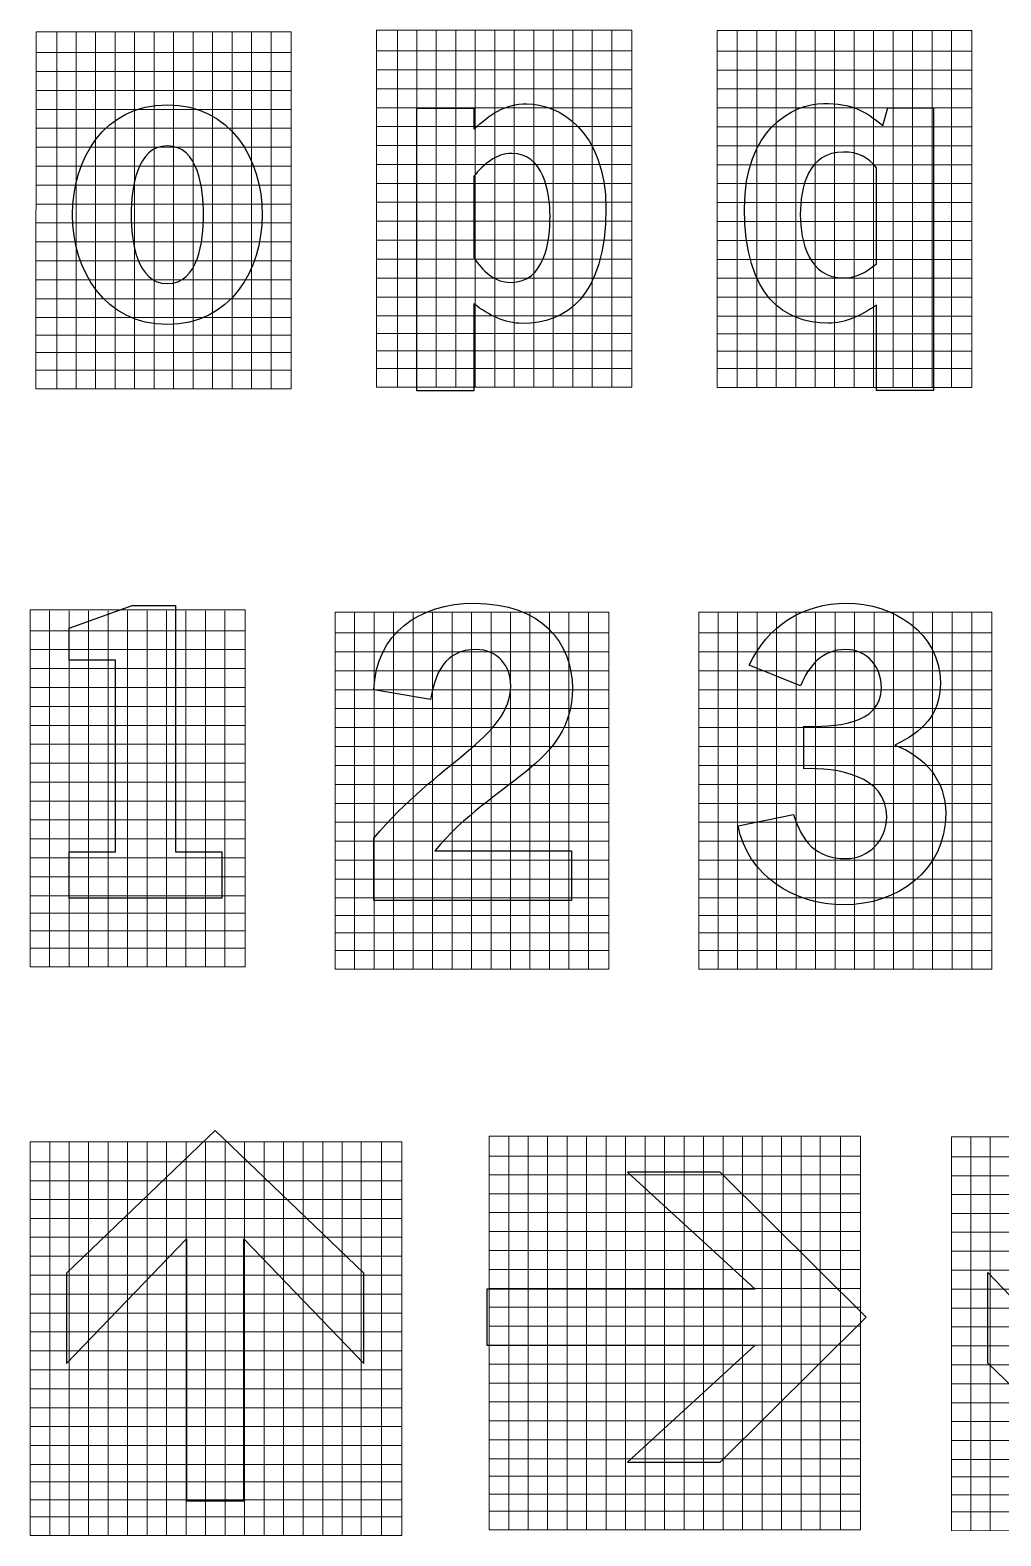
# Model space of a CAD drawing. Header units: millimetres. Extents: x -151 to 61, y -52 to 122.
# Drawn here: x -151.2 to -104.4, y -51.9 to 20.8 of the extents above; entities that cross this region are included whole.
import ezdxf

# ---------------------------------------------------------------- set-up
doc = ezdxf.new("R2010")
doc.units = ezdxf.units.MM
doc.header["$MEASUREMENT"] = 0
doc.layers.add('ESQUEMA', color=7, linetype='Continuous')

msp = doc.modelspace()

# ---------------------------------------------------------------- linework, layer by layer
at = {"layer": 'ESQUEMA', "color": 154, "lineweight": 20}
for points in [[(-138.6327, 3.4784), (-138.6327, 3.4784), (-138.6327, 20.7017), (-138.6327, 20.7017), (-138.6327, 20.7017), (-138.6327, 20.7017), (-150.9549, 20.7017), (-150.9549, 20.7017), (-150.9549, 20.7017), (-150.9549, 20.7017), (-150.9553, 3.4777), (-150.9553, 3.4777), (-150.9553, 3.4777), (-150.9553, 3.4777), (-138.6327, 3.4784), (-138.6327, 3.4784)], [(-122.1857, 3.5604), (-122.1857, 3.5604), (-122.1857, 20.783), (-122.1857, 20.783), (-122.1857, 20.783), (-122.1857, 20.783), (-134.5191, 20.783), (-134.5191, 20.783), (-134.5191, 20.783), (-134.5191, 20.783), (-134.5191, 3.559), (-134.5191, 3.559), (-134.5191, 3.559), (-134.5191, 3.559), (-122.1857, 3.5604), (-122.1857, 3.5604)], [(-105.7722, 3.5483), (-105.7722, 3.5483), (-105.7722, 20.771), (-105.7722, 20.771), (-105.7722, 20.771), (-105.7722, 20.771), (-118.0722, 20.771), (-118.0722, 20.771), (-118.0722, 20.771), (-118.0722, 20.771), (-118.0722, 3.5469), (-118.0722, 3.5469), (-118.0722, 3.5469), (-118.0722, 3.5469), (-105.7722, 3.5483), (-105.7722, 3.5483)], [(-140.8546, -24.4124), (-140.8546, -24.4124), (-140.8546, -7.1898), (-140.8546, -7.1898), (-140.8546, -7.1898), (-140.8546, -7.1898), (-151.2344, -7.1898), (-151.2344, -7.1898), (-151.2344, -7.1898), (-151.2344, -7.1898), (-151.2344, -24.4138), (-151.2344, -24.4138), (-151.2344, -24.4138), (-151.2344, -24.4138), (-140.8546, -24.4124), (-140.8546, -24.4124)], [(-123.3031, -24.5213), (-123.3031, -24.5213), (-123.3031, -7.2987), (-123.3031, -7.2987), (-123.3031, -7.2987), (-123.3031, -7.2987), (-136.5093, -7.2987), (-136.5093, -7.2987), (-136.5093, -7.2987), (-136.5093, -7.2987), (-136.5093, -24.5227), (-136.5093, -24.5227), (-136.5093, -24.5227), (-136.5093, -24.5227), (-123.3031, -24.5213), (-123.3031, -24.5213)], [(-104.8059, -24.5213), (-104.8059, -24.5213), (-104.8059, -7.2987), (-104.8059, -7.2987), (-104.8059, -7.2987), (-104.8059, -7.2987), (-118.9575, -7.2987), (-118.9575, -7.2987), (-118.9575, -7.2987), (-118.9575, -7.2987), (-118.9575, -24.5227), (-118.9575, -24.5227), (-118.9575, -24.5227), (-118.9575, -24.5227), (-104.8059, -24.5213), (-104.8059, -24.5213)], [(-111.1438, -51.5749), (-111.1438, -51.5749), (-111.1438, -32.5824), (-111.1438, -32.5824), (-111.1438, -32.5824), (-111.1438, -32.5824), (-129.0716, -32.5824), (-129.0716, -32.5824), (-129.0716, -32.5824), (-129.0716, -32.5824), (-129.0716, -51.5763), (-129.0716, -51.5763), (-129.0716, -51.5763), (-129.0716, -51.5763), (-111.1438, -51.5749), (-111.1438, -51.5749)], [(-88.8353, -51.6111), (-88.8353, -51.6111), (-88.8353, -32.6186), (-88.8353, -32.6186), (-88.8353, -32.6186), (-88.8353, -32.6186), (-106.7631, -32.6186), (-106.7631, -32.6186), (-106.7631, -32.6186), (-106.7631, -32.6186), (-106.7634, -51.6118), (-106.7634, -51.6118), (-106.7634, -51.6118), (-106.7634, -51.6118), (-88.8353, -51.6111), (-88.8353, -51.6111)], [(-133.3016, -51.8519), (-133.3016, -51.8519), (-133.3016, -32.8597), (-133.3016, -32.8597), (-133.3016, -32.8597), (-133.3016, -32.8597), (-151.2298, -32.8597), (-151.2298, -32.8597), (-151.2298, -32.8597), (-151.2298, -32.8597), (-151.2298, -51.8526), (-151.2298, -51.8526), (-151.2298, -51.8526), (-151.2298, -51.8526), (-133.3016, -51.8519), (-133.3016, -51.8519)]]:
    msp.add_open_spline(points, degree=3, knots=[0, 0, 0, 0, 0.2, 0.2, 0.2, 0.2, 0.4, 0.4, 0.4, 0.4, 0.6, 0.6, 0.6, 0.6, 1, 1, 1, 1], dxfattribs=at)
at = {"layer": 'ESQUEMA', "color": 154, "lineweight": 9}
for points in [[(-149.9571, 20.6653), (-149.9571, 20.6653), (-149.9571, 3.4677), (-149.9571, 3.4677)], [(-149.0166, 20.6653), (-149.0166, 20.6653), (-149.0166, 3.4677), (-149.0166, 3.4677)], [(-148.0759, 20.6653), (-148.0759, 20.6653), (-148.0759, 3.4677), (-148.0759, 3.4677)], [(-147.1351, 20.6653), (-147.1351, 20.6653), (-147.1351, 3.4677), (-147.1351, 3.4677)], [(-146.1946, 20.6653), (-146.1946, 20.6653), (-146.1946, 3.4677), (-146.1946, 3.4677)], [(-145.2537, 20.6653), (-145.2537, 20.6653), (-145.2537, 3.4677), (-145.2537, 3.4677)], [(-144.313, 20.6653), (-144.313, 20.6653), (-144.313, 3.4677), (-144.313, 3.4677)], [(-143.3722, 20.6653), (-143.3722, 20.6653), (-143.3722, 3.4677), (-143.3722, 3.4677)], [(-142.4315, 20.6653), (-142.4315, 20.6653), (-142.4315, 3.4677), (-142.4315, 3.4677)], [(-141.4908, 20.6653), (-141.4908, 20.6653), (-141.4908, 3.4677), (-141.4908, 3.4677)], [(-140.5499, 20.6653), (-140.5499, 20.6653), (-140.5499, 3.4677), (-140.5499, 3.4677)], [(-139.6096, 20.6653), (-139.6096, 20.6653), (-139.6096, 3.4677), (-139.6096, 3.4677)], [(-133.5102, 20.7473), (-133.5102, 20.7473), (-133.5102, 3.549), (-133.5102, 3.549)], [(-132.5695, 20.7473), (-132.5695, 20.7473), (-132.5695, 3.549), (-132.5695, 3.549)], [(-131.6289, 20.7473), (-131.6289, 20.7473), (-131.6289, 3.549), (-131.6289, 3.549)], [(-130.688, 20.7473), (-130.688, 20.7473), (-130.688, 3.549), (-130.688, 3.549)], [(-129.7471, 20.7473), (-129.7471, 20.7473), (-129.7471, 3.549), (-129.7471, 3.549)], [(-128.8066, 20.7473), (-128.8066, 20.7473), (-128.8066, 3.549), (-128.8066, 3.549)], [(-127.866, 20.7473), (-127.866, 20.7473), (-127.866, 3.549), (-127.866, 3.549)], [(-126.9253, 20.7473), (-126.9253, 20.7473), (-126.9253, 3.549), (-126.9253, 3.549)], [(-125.9846, 20.7473), (-125.9846, 20.7473), (-125.9846, 3.549), (-125.9846, 3.549)], [(-125.0439, 20.7473), (-125.0439, 20.7473), (-125.0439, 3.549), (-125.0439, 3.549)], [(-124.103, 20.7473), (-124.103, 20.7473), (-124.103, 3.549), (-124.103, 3.549)], [(-123.1625, 20.7473), (-123.1625, 20.7473), (-123.1625, 3.549), (-123.1625, 3.549)], [(-117.1031, 20.7345), (-117.1031, 20.7345), (-117.1031, 3.5377), (-117.1031, 3.5377)], [(-116.1624, 20.7345), (-116.1624, 20.7345), (-116.1624, 3.5377), (-116.1624, 3.5377)], [(-115.2218, 20.7345), (-115.2218, 20.7345), (-115.2218, 3.5377), (-115.2218, 3.5377)], [(-114.2811, 20.7345), (-114.2811, 20.7345), (-114.2811, 3.5377), (-114.2811, 3.5377)], [(-113.3404, 20.7345), (-113.3404, 20.7345), (-113.3404, 3.5377), (-113.3404, 3.5377)], [(-112.3999, 20.7345), (-112.3999, 20.7345), (-112.3999, 3.5377), (-112.3999, 3.5377)], [(-111.459, 20.7345), (-111.459, 20.7345), (-111.459, 3.5377), (-111.459, 3.5377)], [(-110.5184, 20.7345), (-110.5184, 20.7345), (-110.5184, 3.5377), (-110.5184, 3.5377)], [(-109.5775, 20.7345), (-109.5775, 20.7345), (-109.5775, 3.5377), (-109.5775, 3.5377)], [(-108.6368, 20.7345), (-108.6368, 20.7345), (-108.6368, 3.5377), (-108.6368, 3.5377)], [(-107.6961, 20.7345), (-107.6961, 20.7345), (-107.6961, 3.5377), (-107.6961, 3.5377)], [(-106.7553, 20.7345), (-106.7553, 20.7345), (-106.7553, 3.5377), (-106.7553, 3.5377)], [(-150.9577, 19.7003), (-150.9577, 19.7003), (-138.6468, 19.7003), (-138.6468, 19.7003)], [(-134.5387, 19.7823), (-134.5387, 19.7823), (-122.1993, 19.7823), (-122.1993, 19.7823)], [(-118.0917, 19.7703), (-118.0917, 19.7703), (-105.7804, 19.7703), (-105.7804, 19.7703)], [(-150.9577, 18.7867), (-150.9577, 18.7867), (-138.6468, 18.7867), (-138.6468, 18.7867)], [(-134.5387, 18.868), (-134.5387, 18.868), (-122.1993, 18.868), (-122.1993, 18.868)], [(-118.0917, 18.8566), (-118.0917, 18.8566), (-105.7804, 18.8566), (-105.7804, 18.8566)], [(-150.9577, 17.8734), (-150.9577, 17.8734), (-138.6468, 17.8734), (-138.6468, 17.8734)], [(-134.5387, 17.9547), (-134.5387, 17.9547), (-122.1993, 17.9547), (-122.1993, 17.9547)], [(-118.0917, 17.9426), (-118.0917, 17.9426), (-105.7804, 17.9426), (-105.7804, 17.9426)], [(-150.9577, 16.9601), (-150.9577, 16.9601), (-138.6468, 16.9601), (-138.6468, 16.9601)], [(-134.5387, 17.0414), (-134.5387, 17.0414), (-122.1993, 17.0414), (-122.1993, 17.0414)], [(-118.0917, 17.0294), (-118.0917, 17.0294), (-105.7804, 17.0294), (-105.7804, 17.0294)], [(-150.9577, 16.0468), (-150.9577, 16.0468), (-138.6468, 16.0468), (-138.6468, 16.0468)], [(-134.5387, 16.1278), (-134.5387, 16.1278), (-122.1993, 16.1278), (-122.1993, 16.1278)], [(-118.0917, 16.116), (-118.0917, 16.116), (-105.7804, 16.116), (-105.7804, 16.116)], [(-150.9577, 15.1332), (-150.9577, 15.1332), (-138.6468, 15.1332), (-138.6468, 15.1332)], [(-134.5387, 15.2145), (-134.5387, 15.2145), (-122.1993, 15.2145), (-122.1993, 15.2145)], [(-118.0917, 15.2024), (-118.0917, 15.2024), (-105.7804, 15.2024), (-105.7804, 15.2024)], [(-150.9577, 14.2199), (-150.9577, 14.2199), (-138.6468, 14.2199), (-138.6468, 14.2199)], [(-134.5387, 14.3012), (-134.5387, 14.3012), (-122.1993, 14.3012), (-122.1993, 14.3012)], [(-118.0917, 14.2891), (-118.0917, 14.2891), (-105.7804, 14.2891), (-105.7804, 14.2891)], [(-150.9577, 13.3066), (-150.9577, 13.3066), (-138.6468, 13.3066), (-138.6468, 13.3066)], [(-134.5387, 13.3879), (-134.5387, 13.3879), (-122.1993, 13.3879), (-122.1993, 13.3879)], [(-118.0917, 13.3758), (-118.0917, 13.3758), (-105.7804, 13.3758), (-105.7804, 13.3758)], [(-150.9577, 12.3929), (-150.9577, 12.3929), (-138.6468, 12.3929), (-138.6468, 12.3929)], [(-134.5387, 12.4743), (-134.5387, 12.4743), (-122.1993, 12.4743), (-122.1993, 12.4743)], [(-118.0917, 12.4625), (-118.0917, 12.4625), (-105.7804, 12.4625), (-105.7804, 12.4625)], [(-150.9577, 11.4796), (-150.9577, 11.4796), (-138.6468, 11.4796), (-138.6468, 11.4796)], [(-134.5387, 11.5609), (-134.5387, 11.5609), (-122.1993, 11.5609), (-122.1993, 11.5609)], [(-118.0917, 11.5489), (-118.0917, 11.5489), (-105.7804, 11.5489), (-105.7804, 11.5489)], [(-150.9577, 10.5664), (-150.9577, 10.5664), (-138.6468, 10.5664), (-138.6468, 10.5664)], [(-134.5387, 10.6476), (-134.5387, 10.6476), (-122.1993, 10.6476), (-122.1993, 10.6476)], [(-118.0917, 10.6356), (-118.0917, 10.6356), (-105.7804, 10.6356), (-105.7804, 10.6356)], [(-150.9577, 9.6523), (-150.9577, 9.6523), (-138.6468, 9.6523), (-138.6468, 9.6523)], [(-134.5387, 9.7344), (-134.5387, 9.7344), (-122.1993, 9.7344), (-122.1993, 9.7344)], [(-118.0917, 9.7223), (-118.0917, 9.7223), (-105.7804, 9.7223), (-105.7804, 9.7223)], [(-150.9577, 8.7387), (-150.9577, 8.7387), (-138.6468, 8.7387), (-138.6468, 8.7387)], [(-134.5387, 8.8207), (-134.5387, 8.8207), (-122.1993, 8.8207), (-122.1993, 8.8207)], [(-118.0917, 8.808), (-118.0917, 8.808), (-105.7804, 8.808), (-105.7804, 8.808)], [(-150.9577, 7.8261), (-150.9577, 7.8261), (-138.6468, 7.8261), (-138.6468, 7.8261)], [(-134.5387, 7.9067), (-134.5387, 7.9067), (-122.1993, 7.9067), (-122.1993, 7.9067)], [(-118.0917, 7.8947), (-118.0917, 7.8947), (-105.7804, 7.8947), (-105.7804, 7.8947)], [(-150.9577, 6.9121), (-150.9577, 6.9121), (-138.6468, 6.9121), (-138.6468, 6.9121)], [(-134.5387, 6.9941), (-134.5387, 6.9941), (-122.1993, 6.9941), (-122.1993, 6.9941)], [(-118.0917, 6.9814), (-118.0917, 6.9814), (-105.7804, 6.9814), (-105.7804, 6.9814)], [(-150.9495, 6.0681), (-150.9495, 6.0681), (-138.6386, 6.0681), (-138.6386, 6.0681)], [(-134.5305, 6.1494), (-134.5305, 6.1494), (-122.1914, 6.1494), (-122.1914, 6.1494)], [(-118.0834, 6.138), (-118.0834, 6.138), (-105.7722, 6.138), (-105.7722, 6.138)], [(-150.9495, 5.2247), (-150.9495, 5.2247), (-138.6386, 5.2247), (-138.6386, 5.2247)], [(-134.5305, 5.306), (-134.5305, 5.306), (-122.1914, 5.306), (-122.1914, 5.306)], [(-118.0834, 5.294), (-118.0834, 5.294), (-105.7722, 5.294), (-105.7722, 5.294)], [(-150.9495, 4.3803), (-150.9495, 4.3803), (-138.6386, 4.3803), (-138.6386, 4.3803)], [(-134.5305, 4.4616), (-134.5305, 4.4616), (-122.1914, 4.4616), (-122.1914, 4.4616)], [(-118.0834, 4.4506), (-118.0834, 4.4506), (-105.7722, 4.4506), (-105.7722, 4.4506)], [(-150.2992, -7.2262), (-150.2992, -7.2262), (-150.2992, -24.4238), (-150.2992, -24.4238)], [(-149.3585, -7.2262), (-149.3585, -7.2262), (-149.3585, -24.4238), (-149.3585, -24.4238)], [(-148.4177, -7.2262), (-148.4177, -7.2262), (-148.4177, -24.4238), (-148.4177, -24.4238)], [(-147.477, -7.2262), (-147.477, -7.2262), (-147.477, -24.4238), (-147.477, -24.4238)], [(-146.5363, -7.2262), (-146.5363, -7.2262), (-146.5363, -24.4238), (-146.5363, -24.4238)], [(-145.5956, -7.2262), (-145.5956, -7.2262), (-145.5956, -24.4238), (-145.5956, -24.4238)], [(-144.6551, -7.2262), (-144.6551, -7.2262), (-144.6551, -24.4238), (-144.6551, -24.4238)], [(-143.7142, -7.2262), (-143.7142, -7.2262), (-143.7142, -24.4238), (-143.7142, -24.4238)], [(-142.7737, -7.2262), (-142.7737, -7.2262), (-142.7737, -24.4238), (-142.7737, -24.4238)], [(-141.8329, -7.2262), (-141.8329, -7.2262), (-141.8329, -24.4238), (-141.8329, -24.4238)], [(-135.5738, -7.3351), (-135.5738, -7.3351), (-135.5738, -24.5326), (-135.5738, -24.5326)], [(-134.6331, -7.3351), (-134.6331, -7.3351), (-134.6331, -24.5326), (-134.6331, -24.5326)], [(-133.6925, -7.3351), (-133.6925, -7.3351), (-133.6925, -24.5326), (-133.6925, -24.5326)], [(-132.7518, -7.3351), (-132.7518, -7.3351), (-132.7518, -24.5326), (-132.7518, -24.5326)], [(-131.8109, -7.3351), (-131.8109, -7.3351), (-131.8109, -24.5326), (-131.8109, -24.5326)], [(-130.8704, -7.3351), (-130.8704, -7.3351), (-130.8704, -24.5326), (-130.8704, -24.5326)], [(-129.9297, -7.3351), (-129.9297, -7.3351), (-129.9297, -24.5326), (-129.9297, -24.5326)], [(-128.9891, -7.3351), (-128.9891, -7.3351), (-128.9891, -24.5326), (-128.9891, -24.5326)], [(-128.0482, -7.3351), (-128.0482, -7.3351), (-128.0482, -24.5326), (-128.0482, -24.5326)], [(-127.1077, -7.3351), (-127.1077, -7.3351), (-127.1077, -24.5326), (-127.1077, -24.5326)], [(-126.1668, -7.3351), (-126.1668, -7.3351), (-126.1668, -24.5326), (-126.1668, -24.5326)], [(-125.2261, -7.3351), (-125.2261, -7.3351), (-125.2261, -24.5326), (-125.2261, -24.5326)], [(-124.2855, -7.3351), (-124.2855, -7.3351), (-124.2855, -24.5326), (-124.2855, -24.5326)], [(-118.0223, -7.3351), (-118.0223, -7.3351), (-118.0223, -24.5326), (-118.0223, -24.5326)], [(-117.0816, -7.3351), (-117.0816, -7.3351), (-117.0816, -24.5326), (-117.0816, -24.5326)], [(-116.1411, -7.3351), (-116.1411, -7.3351), (-116.1411, -24.5326), (-116.1411, -24.5326)], [(-115.2002, -7.3351), (-115.2002, -7.3351), (-115.2002, -24.5326), (-115.2002, -24.5326)], [(-114.2594, -7.3351), (-114.2594, -7.3351), (-114.2594, -24.5326), (-114.2594, -24.5326)], [(-113.3188, -7.3351), (-113.3188, -7.3351), (-113.3188, -24.5326), (-113.3188, -24.5326)], [(-112.378, -7.3351), (-112.378, -7.3351), (-112.378, -24.5326), (-112.378, -24.5326)], [(-111.4373, -7.3351), (-111.4373, -7.3351), (-111.4373, -24.5326), (-111.4373, -24.5326)], [(-110.4966, -7.3351), (-110.4966, -7.3351), (-110.4966, -24.5326), (-110.4966, -24.5326)], [(-109.5559, -7.3351), (-109.5559, -7.3351), (-109.5559, -24.5326), (-109.5559, -24.5326)], [(-108.6151, -7.3351), (-108.6151, -7.3351), (-108.6151, -24.5326), (-108.6151, -24.5326)], [(-107.6747, -7.3351), (-107.6747, -7.3351), (-107.6747, -24.5326), (-107.6747, -24.5326)], [(-106.7339, -7.3351), (-106.7339, -7.3351), (-106.7339, -24.5326), (-106.7339, -24.5326)], [(-105.7774, -7.3351), (-105.7774, -7.3351), (-105.7774, -24.5326), (-105.7774, -24.5326)], [(-151.2401, -8.1912), (-151.2401, -8.1912), (-140.8627, -8.1912), (-140.8627, -8.1912)], [(-136.5147, -8.3), (-136.5147, -8.3), (-123.3113, -8.3), (-123.3113, -8.3)], [(-118.963, -8.3), (-118.963, -8.3), (-104.8085, -8.3), (-104.8085, -8.3)], [(-151.2401, -9.1048), (-151.2401, -9.1048), (-140.8627, -9.1048), (-140.8627, -9.1048)], [(-136.5147, -9.2137), (-136.5147, -9.2137), (-123.3113, -9.2137), (-123.3113, -9.2137)], [(-118.963, -9.2137), (-118.963, -9.2137), (-104.8085, -9.2137), (-104.8085, -9.2137)], [(-151.2401, -10.0181), (-151.2401, -10.0181), (-140.8627, -10.0181), (-140.8627, -10.0181)], [(-136.5147, -10.127), (-136.5147, -10.127), (-123.3113, -10.127), (-123.3113, -10.127)], [(-118.963, -10.127), (-118.963, -10.127), (-104.8085, -10.127), (-104.8085, -10.127)], [(-151.2401, -10.9314), (-151.2401, -10.9314), (-140.8627, -10.9314), (-140.8627, -10.9314)], [(-136.5147, -11.0403), (-136.5147, -11.0403), (-123.3113, -11.0403), (-123.3113, -11.0403)], [(-118.963, -11.0403), (-118.963, -11.0403), (-104.8085, -11.0403), (-104.8085, -11.0403)], [(-151.2401, -11.8447), (-151.2401, -11.8447), (-140.8627, -11.8447), (-140.8627, -11.8447)], [(-136.5147, -11.9536), (-136.5147, -11.9536), (-123.3113, -11.9536), (-123.3113, -11.9536)], [(-118.963, -11.9536), (-118.963, -11.9536), (-104.8085, -11.9536), (-104.8085, -11.9536)], [(-151.2401, -12.7583), (-151.2401, -12.7583), (-140.8627, -12.7583), (-140.8627, -12.7583)], [(-136.5147, -12.8672), (-136.5147, -12.8672), (-123.3113, -12.8672), (-123.3113, -12.8672)], [(-118.963, -12.8672), (-118.963, -12.8672), (-104.8085, -12.8672), (-104.8085, -12.8672)], [(-151.2401, -13.6716), (-151.2401, -13.6716), (-140.8627, -13.6716), (-140.8627, -13.6716)], [(-136.5147, -13.7805), (-136.5147, -13.7805), (-123.3113, -13.7805), (-123.3113, -13.7805)], [(-118.963, -13.7805), (-118.963, -13.7805), (-104.8085, -13.7805), (-104.8085, -13.7805)], [(-151.2401, -14.5856), (-151.2401, -14.5856), (-140.8627, -14.5856), (-140.8627, -14.5856)], [(-136.5147, -14.6938), (-136.5147, -14.6938), (-123.3113, -14.6938), (-123.3113, -14.6938)], [(-118.963, -14.6938), (-118.963, -14.6938), (-104.8085, -14.6938), (-104.8085, -14.6938)], [(-151.2401, -15.4989), (-151.2401, -15.4989), (-140.8627, -15.4989), (-140.8627, -15.4989)], [(-136.5147, -15.6078), (-136.5147, -15.6078), (-123.3113, -15.6078), (-123.3113, -15.6078)], [(-118.963, -15.6078), (-118.963, -15.6078), (-104.8085, -15.6078), (-104.8085, -15.6078)], [(-151.2401, -16.4125), (-151.2401, -16.4125), (-140.8627, -16.4125), (-140.8627, -16.4125)], [(-136.5147, -16.5214), (-136.5147, -16.5214), (-123.3113, -16.5214), (-123.3113, -16.5214)], [(-118.963, -16.5214), (-118.963, -16.5214), (-104.8085, -16.5214), (-104.8085, -16.5214)], [(-151.2401, -17.3251), (-151.2401, -17.3251), (-140.8627, -17.3251), (-140.8627, -17.3251)], [(-136.5147, -17.4347), (-136.5147, -17.4347), (-123.3113, -17.4347), (-123.3113, -17.4347)], [(-118.963, -17.4347), (-118.963, -17.4347), (-104.8085, -17.4347), (-104.8085, -17.4347)], [(-151.2401, -18.2384), (-151.2401, -18.2384), (-140.8627, -18.2384), (-140.8627, -18.2384)], [(-136.5147, -18.348), (-136.5147, -18.348), (-123.3113, -18.348), (-123.3113, -18.348)], [(-118.963, -18.348), (-118.963, -18.348), (-104.8085, -18.348), (-104.8085, -18.348)], [(-151.2401, -19.1524), (-151.2401, -19.1524), (-140.8627, -19.1524), (-140.8627, -19.1524)], [(-136.5147, -19.2606), (-136.5147, -19.2606), (-123.3113, -19.2606), (-123.3113, -19.2606)], [(-118.963, -19.2606), (-118.963, -19.2606), (-104.8085, -19.2606), (-104.8085, -19.2606)], [(-151.2401, -20.0661), (-151.2401, -20.0661), (-140.8627, -20.0661), (-140.8627, -20.0661)], [(-136.5147, -20.1749), (-136.5147, -20.1749), (-123.3113, -20.1749), (-123.3113, -20.1749)], [(-118.963, -20.1749), (-118.963, -20.1749), (-104.8085, -20.1749), (-104.8085, -20.1749)], [(-151.2401, -20.9793), (-151.2401, -20.9793), (-140.8627, -20.9793), (-140.8627, -20.9793)], [(-136.5147, -21.0882), (-136.5147, -21.0882), (-123.3113, -21.0882), (-123.3113, -21.0882)], [(-118.963, -21.0882), (-118.963, -21.0882), (-104.8085, -21.0882), (-104.8085, -21.0882)], [(-151.2318, -21.8234), (-151.2318, -21.8234), (-140.8545, -21.8234), (-140.8545, -21.8234)], [(-136.5064, -21.9316), (-136.5064, -21.9316), (-123.303, -21.9316), (-123.303, -21.9316)], [(-118.9547, -21.9316), (-118.9547, -21.9316), (-104.8002, -21.9316), (-104.8002, -21.9316)], [(-151.2318, -22.6668), (-151.2318, -22.6668), (-140.8545, -22.6668), (-140.8545, -22.6668)], [(-136.5064, -22.7763), (-136.5064, -22.7763), (-123.303, -22.7763), (-123.303, -22.7763)], [(-118.9547, -22.7763), (-118.9547, -22.7763), (-104.8002, -22.7763), (-104.8002, -22.7763)], [(-151.2318, -23.5108), (-151.2318, -23.5108), (-140.8545, -23.5108), (-140.8545, -23.5108)], [(-136.5064, -23.6197), (-136.5064, -23.6197), (-123.303, -23.6197), (-123.303, -23.6197)], [(-118.9547, -23.6197), (-118.9547, -23.6197), (-104.8002, -23.6197), (-104.8002, -23.6197)], [(-128.1364, -32.5776), (-128.1364, -32.5776), (-128.1364, -51.5856), (-128.1364, -51.5856)], [(-127.1959, -32.5776), (-127.1959, -32.5776), (-127.1959, -51.5856), (-127.1959, -51.5856)], [(-126.255, -32.5776), (-126.255, -32.5776), (-126.255, -51.5856), (-126.255, -51.5856)], [(-125.3145, -32.5776), (-125.3145, -32.5776), (-125.3145, -51.5856), (-125.3145, -51.5856)], [(-124.3738, -32.5776), (-124.3738, -32.5776), (-124.3738, -51.5856), (-124.3738, -51.5856)], [(-123.433, -32.5776), (-123.433, -32.5776), (-123.433, -51.5856), (-123.433, -51.5856)], [(-122.4923, -32.5776), (-122.4923, -32.5776), (-122.4923, -51.5856), (-122.4923, -51.5856)], [(-121.5514, -32.5776), (-121.5514, -32.5776), (-121.5514, -51.5856), (-121.5514, -51.5856)], [(-120.6109, -32.5776), (-120.6109, -32.5776), (-120.6109, -51.5856), (-120.6109, -51.5856)], [(-119.6701, -32.5776), (-119.6701, -32.5776), (-119.6701, -51.5856), (-119.6701, -51.5856)], [(-118.7294, -32.5776), (-118.7294, -32.5776), (-118.7294, -51.5856), (-118.7294, -51.5856)], [(-117.7889, -32.5776), (-117.7889, -32.5776), (-117.7889, -51.5856), (-117.7889, -51.5856)], [(-116.8482, -32.5776), (-116.8482, -32.5776), (-116.8482, -51.5856), (-116.8482, -51.5856)], [(-115.8918, -32.5776), (-115.8918, -32.5776), (-115.8918, -51.5856), (-115.8918, -51.5856)], [(-114.9578, -32.5776), (-114.9578, -32.5776), (-114.9578, -51.5856), (-114.9578, -51.5856)], [(-114.0172, -32.5776), (-114.0172, -32.5776), (-114.0172, -51.5856), (-114.0172, -51.5856)], [(-113.0989, -32.5776), (-113.0989, -32.5776), (-113.0989, -51.5782), (-113.0989, -51.5782)], [(-112.1201, -32.5776), (-112.1201, -32.5776), (-112.1201, -51.5856), (-112.1201, -51.5856)], [(-105.8282, -32.6131), (-105.8282, -32.6131), (-105.8282, -51.6222), (-105.8282, -51.6222)], [(-104.8875, -32.6131), (-104.8875, -32.6131), (-104.8875, -51.6222), (-104.8875, -51.6222)], [(-150.2945, -32.8539), (-150.2945, -32.8539), (-150.2945, -51.8633), (-150.2945, -51.8633)], [(-149.3539, -32.8539), (-149.3539, -32.8539), (-149.3539, -51.8633), (-149.3539, -51.8633)], [(-148.4132, -32.8539), (-148.4132, -32.8539), (-148.4132, -51.8633), (-148.4132, -51.8633)], [(-147.4725, -32.8539), (-147.4725, -32.8539), (-147.4725, -51.8633), (-147.4725, -51.8633)], [(-146.5318, -32.8539), (-146.5318, -32.8539), (-146.5318, -51.8633), (-146.5318, -51.8633)], [(-145.5911, -32.8539), (-145.5911, -32.8539), (-145.5911, -51.8633), (-145.5911, -51.8633)], [(-144.6504, -32.8539), (-144.6504, -32.8539), (-144.6504, -51.8633), (-144.6504, -51.8633)], [(-143.7098, -32.8539), (-143.7098, -32.8539), (-143.7098, -51.8633), (-143.7098, -51.8633)], [(-142.7689, -32.8539), (-142.7689, -32.8539), (-142.7689, -51.8633), (-142.7689, -51.8633)], [(-141.8284, -32.8539), (-141.8284, -32.8539), (-141.8284, -51.8633), (-141.8284, -51.8633)], [(-140.8875, -32.8539), (-140.8875, -32.8539), (-140.8875, -51.8633), (-140.8875, -51.8633)], [(-139.9467, -32.8539), (-139.9467, -32.8539), (-139.9467, -51.8633), (-139.9467, -51.8633)], [(-139.0062, -32.8539), (-139.0062, -32.8539), (-139.0062, -51.8633), (-139.0062, -51.8633)], [(-138.0498, -32.8539), (-138.0498, -32.8539), (-138.0498, -51.8633), (-138.0498, -51.8633)], [(-137.1159, -32.8539), (-137.1159, -32.8539), (-137.1159, -51.8633), (-137.1159, -51.8633)], [(-136.1752, -32.8539), (-136.1752, -32.8539), (-136.1752, -51.8633), (-136.1752, -51.8633)], [(-135.2569, -32.8539), (-135.2569, -32.8539), (-135.2569, -51.8556), (-135.2569, -51.8556)], [(-134.2781, -32.8539), (-134.2781, -32.8539), (-134.2781, -51.8633), (-134.2781, -51.8633)], [(-151.2352, -33.8141), (-151.2352, -33.8141), (-133.3042, -33.8141), (-133.3042, -33.8141)], [(-129.0772, -33.5371), (-129.0772, -33.5371), (-111.1463, -33.5371), (-111.1463, -33.5371)], [(-106.7689, -33.5722), (-106.7689, -33.5722), (-88.8379, -33.5722), (-88.8379, -33.5722)], [(-151.2313, -34.7273), (-151.2313, -34.7273), (-133.3045, -34.7273), (-133.3045, -34.7273)], [(-134.2781, -34.666), (-134.2781, -34.666), (-134.2781, -51.8632), (-134.2781, -51.8632)], [(-129.0731, -34.4504), (-129.0731, -34.4504), (-111.1464, -34.4504), (-111.1464, -34.4504)], [(-112.1201, -34.388), (-112.1201, -34.388), (-112.1201, -51.5856), (-112.1201, -51.5856)], [(-106.7649, -34.4865), (-106.7649, -34.4865), (-88.8381, -34.4865), (-88.8381, -34.4865)], [(-129.0772, -35.353), (-129.0772, -35.353), (-111.1463, -35.353), (-111.1463, -35.353)], [(-106.7689, -35.3899), (-106.7689, -35.3899), (-88.8379, -35.3899), (-88.8379, -35.3899)], [(-151.2352, -35.631), (-151.2352, -35.631), (-133.3042, -35.631), (-133.3042, -35.631)], [(-129.0772, -36.2666), (-129.0772, -36.2666), (-111.1463, -36.2666), (-111.1463, -36.2666)], [(-106.7689, -36.3031), (-106.7689, -36.3031), (-88.8379, -36.3031), (-88.8379, -36.3031)], [(-151.2352, -36.5443), (-151.2352, -36.5443), (-133.3042, -36.5443), (-133.3042, -36.5443)], [(-151.2352, -37.4576), (-151.2352, -37.4576), (-133.3042, -37.4576), (-133.3042, -37.4576)], [(-129.0772, -37.1799), (-129.0772, -37.1799), (-111.1463, -37.1799), (-111.1463, -37.1799)], [(-106.7689, -37.2168), (-106.7689, -37.2168), (-88.8379, -37.2168), (-88.8379, -37.2168)], [(-151.2352, -38.3706), (-151.2352, -38.3706), (-133.3042, -38.3706), (-133.3042, -38.3706)], [(-129.0772, -38.0939), (-129.0772, -38.0939), (-111.1463, -38.0939), (-111.1463, -38.0939)], [(-106.7689, -38.1301), (-106.7689, -38.1301), (-88.8379, -38.1301), (-88.8379, -38.1301)], [(-129.0772, -39.0072), (-129.0772, -39.0072), (-111.1463, -39.0072), (-111.1463, -39.0072)], [(-106.7689, -39.0427), (-106.7689, -39.0427), (-88.8379, -39.0427), (-88.8379, -39.0427)], [(-151.2352, -39.2845), (-151.2352, -39.2845), (-133.3042, -39.2845), (-133.3042, -39.2845)], [(-129.0772, -39.9208), (-129.0772, -39.9208), (-111.1463, -39.9208), (-111.1463, -39.9208)], [(-151.2352, -40.1978), (-151.2352, -40.1978), (-133.3042, -40.1978), (-133.3042, -40.1978)], [(-106.7689, -39.9567), (-106.7689, -39.9567), (-88.8379, -39.9567), (-88.8379, -39.9567)], [(-151.2352, -41.1111), (-151.2352, -41.1111), (-133.3042, -41.1111), (-133.3042, -41.1111)], [(-129.0772, -40.8334), (-129.0772, -40.8334), (-111.1463, -40.8334), (-111.1463, -40.8334)], [(-106.7689, -40.8703), (-106.7689, -40.8703), (-88.8379, -40.8703), (-88.8379, -40.8703)], [(-151.2352, -42.0248), (-151.2352, -42.0248), (-133.3042, -42.0248), (-133.3042, -42.0248)], [(-129.0772, -41.7474), (-129.0772, -41.7474), (-111.1463, -41.7474), (-111.1463, -41.7474)], [(-106.7689, -41.7836), (-106.7689, -41.7836), (-88.8379, -41.7836), (-88.8379, -41.7836)], [(-129.0772, -42.6607), (-129.0772, -42.6607), (-111.1463, -42.6607), (-111.1463, -42.6607)], [(-106.7689, -42.6969), (-106.7689, -42.6969), (-88.8379, -42.6969), (-88.8379, -42.6969)], [(-151.2352, -42.9381), (-151.2352, -42.9381), (-133.3042, -42.9381), (-133.3042, -42.9381)], [(-129.0772, -43.5744), (-129.0772, -43.5744), (-111.1463, -43.5744), (-111.1463, -43.5744)], [(-151.2352, -43.852), (-151.2352, -43.852), (-133.3042, -43.852), (-133.3042, -43.852)], [(-106.7689, -43.6102), (-106.7689, -43.6102), (-88.8379, -43.6102), (-88.8379, -43.6102)], [(-151.2352, -44.7653), (-151.2352, -44.7653), (-133.3042, -44.7653), (-133.3042, -44.7653)], [(-129.0772, -44.4876), (-129.0772, -44.4876), (-111.1463, -44.4876), (-111.1463, -44.4876)], [(-106.7689, -44.5245), (-106.7689, -44.5245), (-88.8379, -44.5245), (-88.8379, -44.5245)], [(-151.2352, -45.6783), (-151.2352, -45.6783), (-133.3042, -45.6783), (-133.3042, -45.6783)], [(-129.0772, -45.401), (-129.0772, -45.401), (-111.1463, -45.401), (-111.1463, -45.401)], [(-106.7689, -45.4378), (-106.7689, -45.4378), (-88.8379, -45.4378), (-88.8379, -45.4378)], [(-129.0772, -46.3153), (-129.0772, -46.3153), (-111.1463, -46.3153), (-111.1463, -46.3153)], [(-106.7689, -46.3504), (-106.7689, -46.3504), (-88.8379, -46.3504), (-88.8379, -46.3504)], [(-151.2352, -46.5916), (-151.2352, -46.5916), (-133.3042, -46.5916), (-133.3042, -46.5916)], [(-151.2352, -47.5049), (-151.2352, -47.5049), (-133.3042, -47.5049), (-133.3042, -47.5049)], [(-129.0772, -47.2286), (-129.0772, -47.2286), (-111.1463, -47.2286), (-111.1463, -47.2286)], [(-106.7689, -47.2637), (-106.7689, -47.2637), (-88.8379, -47.2637), (-88.8379, -47.2637)], [(-151.2313, -48.4189), (-151.2313, -48.4189), (-133.3045, -48.4189), (-133.3045, -48.4189)], [(-129.0731, -48.1412), (-129.0731, -48.1412), (-111.1464, -48.1412), (-111.1464, -48.1412)], [(-106.7649, -48.1774), (-106.7649, -48.1774), (-88.8381, -48.1774), (-88.8381, -48.1774)], [(-151.2271, -49.2626), (-151.2271, -49.2626), (-133.2962, -49.2626), (-133.2962, -49.2626)], [(-129.0688, -48.9852), (-129.0688, -48.9852), (-111.1382, -48.9852), (-111.1382, -48.9852)], [(-106.7606, -49.0214), (-106.7606, -49.0214), (-88.8296, -49.0214), (-88.8296, -49.0214)], [(-129.0688, -49.8513), (-129.0688, -49.8513), (-111.1382, -49.8513), (-111.1382, -49.8513)], [(-106.7606, -49.8875), (-106.7606, -49.8875), (-88.8296, -49.8875), (-88.8296, -49.8875)], [(-151.2271, -50.1283), (-151.2271, -50.1283), (-133.2962, -50.1283), (-133.2962, -50.1283)], [(-129.0688, -50.6727), (-129.0688, -50.6727), (-111.1382, -50.6727), (-111.1382, -50.6727)], [(-106.7606, -50.7095), (-106.7606, -50.7095), (-88.8296, -50.7095), (-88.8296, -50.7095)], [(-151.2271, -50.9506), (-151.2271, -50.9506), (-133.2962, -50.9506), (-133.2962, -50.9506)]]:
    msp.add_open_spline(points, degree=3, dxfattribs=at)
at = {"layer": 'ESQUEMA', "color": 250}
for points, knots in [([(-144.612, 17.1752), (-147.6621, 17.1752), (-149.1876, 14.5795), (-149.1876, 11.8754), (-149.1876, 11.8754), (-149.1876, 9.1908), (-147.6438, 6.5778), (-144.612, 6.5778), (-144.612, 6.5778), (-141.5806, 6.5778), (-140.0369, 9.1908), (-140.0369, 11.8754), (-140.0369, 11.8754), (-140.0369, 14.5795), (-141.5619, 17.1752), (-144.612, 17.1752)], [0, 0, 0, 0, 0.2, 0.2, 0.2, 0.2, 0.4, 0.4, 0.4, 0.4, 0.6, 0.6, 0.6, 0.6, 1, 1, 1, 1]), ([(-127.2541, 17.2317), (-128.3699, 17.2317), (-129.0395, 16.6874), (-129.8205, 16.016), (-129.8205, 16.016), (-129.8205, 16.016), (-129.8205, 17.0137), (-129.8205, 17.0137), (-129.8205, 17.0137), (-129.8205, 17.0137), (-132.5736, 17.0137), (-132.5736, 17.0137), (-132.5736, 17.0137), (-132.5736, 17.0137), (-132.5736, 3.3866), (-132.5736, 3.3866), (-132.5736, 3.3866), (-132.5736, 3.3866), (-129.8205, 3.3866), (-129.8205, 3.3866), (-129.8205, 3.3866), (-129.8205, 3.3866), (-129.8205, 7.5779), (-129.8205, 7.5779), (-129.8205, 7.5779), (-129.0582, 7.0153), (-128.3512, 6.6343), (-127.477, 6.6343), (-127.477, 6.6343), (-125.3755, 6.6343), (-123.4412, 7.9053), (-123.4412, 12.1873), (-123.4412, 12.1873), (-123.4412, 15.9434), (-125.7473, 17.2317), (-127.2541, 17.2317)], [0, 0, 0, 0, 0.1, 0.1, 0.1, 0.1, 0.2, 0.2, 0.2, 0.2, 0.3, 0.3, 0.3, 0.3, 0.4, 0.4, 0.4, 0.4, 0.5, 0.5, 0.5, 0.5, 0.6, 0.6, 0.6, 0.6, 0.7, 0.7, 0.7, 0.7, 0.8, 0.8, 0.8, 0.8, 1, 1, 1, 1]), ([(-109.8342, 17.0266), (-109.8342, 17.0266), (-110.0759, 16.174), (-110.0759, 16.174), (-110.0759, 16.174), (-110.913, 16.8993), (-111.5643, 17.2443), (-112.9401, 17.2443), (-112.9401, 17.2443), (-114.4468, 17.2443), (-116.7533, 15.9556), (-116.7533, 12.1992), (-116.7533, 12.1992), (-116.7533, 7.9169), (-114.819, 6.6462), (-112.7171, 6.6462), (-112.7171, 6.6462), (-111.8246, 6.6462), (-111.1921, 6.9922), (-110.3736, 7.5179), (-110.3736, 7.5179), (-110.3736, 7.5179), (-110.3736, 3.3985), (-110.3736, 3.3985), (-110.3736, 3.3985), (-110.3736, 3.3985), (-107.6209, 3.3985), (-107.6209, 3.3985), (-107.6209, 3.3985), (-107.6209, 3.3985), (-107.6209, 17.0266), (-107.6209, 17.0266), (-107.6209, 17.0266), (-107.6209, 17.0266), (-109.8342, 17.0266), (-109.8342, 17.0266)], [0, 0, 0, 0, 0.1, 0.1, 0.1, 0.1, 0.2, 0.2, 0.2, 0.2, 0.3, 0.3, 0.3, 0.3, 0.4, 0.4, 0.4, 0.4, 0.5, 0.5, 0.5, 0.5, 0.6, 0.6, 0.6, 0.6, 0.7, 0.7, 0.7, 0.7, 0.8, 0.8, 0.8, 0.8, 1, 1, 1, 1]), ([(-144.612, 8.5551), (-146.1, 8.5551), (-146.3604, 10.6058), (-146.3604, 11.8754), (-146.3604, 11.8754), (-146.3604, 13.1462), (-146.1, 15.1968), (-144.612, 15.1968), (-144.612, 15.1968), (-143.124, 15.1968), (-142.8637, 13.1462), (-142.8637, 11.8754), (-142.8637, 11.8754), (-142.8637, 10.6058), (-143.124, 8.5551), (-144.612, 8.5551)], [0, 0, 0, 0, 0.2, 0.2, 0.2, 0.2, 0.4, 0.4, 0.4, 0.4, 0.6, 0.6, 0.6, 0.6, 1, 1, 1, 1]), ([(-128.0351, 8.6123), (-128.8535, 8.6123), (-129.3929, 9.1753), (-129.8205, 9.81), (-129.8205, 9.81), (-129.8205, 9.81), (-129.8205, 13.7293), (-129.8205, 13.7293), (-129.8205, 13.7293), (-129.3369, 14.292), (-128.7791, 14.8363), (-127.9794, 14.8363), (-127.9794, 14.8363), (-126.4543, 14.8363), (-126.1382, 12.9493), (-126.1382, 11.824), (-126.1382, 11.824), (-126.1382, 10.6087), (-126.3799, 8.6123), (-128.0351, 8.6123)], [0, 0, 0, 0, 0.1666667, 0.1666667, 0.1666667, 0.1666667, 0.3333333, 0.3333333, 0.3333333, 0.3333333, 0.5, 0.5, 0.5, 0.5, 0.6666667, 0.6666667, 0.6666667, 0.6666667, 1, 1, 1, 1]), ([(-110.3736, 9.5135), (-110.8386, 9.1325), (-111.341, 8.8246), (-111.9731, 8.8246), (-111.9731, 8.8246), (-113.6287, 8.8246), (-114.0563, 10.5482), (-114.0563, 11.8729), (-114.0563, 11.8729), (-114.0563, 13.1976), (-113.6845, 14.9026), (-111.9731, 14.9026), (-111.9731, 14.9026), (-111.3036, 14.9026), (-110.7642, 14.6493), (-110.3736, 14.1413), (-110.3736, 14.1413), (-110.3736, 14.1413), (-110.3736, 9.5135), (-110.3736, 9.5135)], [0, 0, 0, 0, 0.1666667, 0.1666667, 0.1666667, 0.1666667, 0.3333333, 0.3333333, 0.3333333, 0.3333333, 0.5, 0.5, 0.5, 0.5, 0.6666667, 0.6666667, 0.6666667, 0.6666667, 1, 1, 1, 1]), ([(-144.2224, -6.9768), (-144.2224, -6.9768), (-146.3055, -6.9768), (-146.3055, -6.9768), (-146.3055, -6.9768), (-146.3055, -6.9768), (-149.3557, -8.0655), (-149.3557, -8.0655), (-149.3557, -8.0655), (-149.3557, -8.0655), (-149.3557, -9.6075), (-149.3557, -9.6075), (-149.3557, -9.6075), (-149.3557, -9.6075), (-147.124, -9.6075), (-147.124, -9.6075), (-147.124, -9.6075), (-147.124, -9.6075), (-147.124, -18.8619), (-147.124, -18.8619), (-147.124, -18.8619), (-147.124, -18.8619), (-149.3557, -18.8619), (-149.3557, -18.8619), (-149.3557, -18.8619), (-149.3557, -18.8619), (-149.3557, -21.0946), (-149.3557, -21.0946), (-149.3557, -21.0946), (-149.3557, -21.0946), (-141.9904, -21.0946), (-141.9904, -21.0946), (-141.9904, -21.0946), (-141.9904, -21.0946), (-141.9904, -18.8619), (-141.9904, -18.8619), (-141.9904, -18.8619), (-141.9904, -18.8619), (-144.2224, -18.8619), (-144.2224, -18.8619), (-144.2224, -18.8619), (-144.2224, -18.8619), (-144.2224, -6.9768), (-144.2224, -6.9768)], [0, 0, 0, 0, 0.0833333, 0.0833333, 0.0833333, 0.0833333, 0.1666667, 0.1666667, 0.1666667, 0.1666667, 0.25, 0.25, 0.25, 0.25, 0.3333333, 0.3333333, 0.3333333, 0.3333333, 0.4166667, 0.4166667, 0.4166667, 0.4166667, 0.5, 0.5, 0.5, 0.5, 0.5833333, 0.5833333, 0.5833333, 0.5833333, 0.6666667, 0.6666667, 0.6666667, 0.6666667, 0.75, 0.75, 0.75, 0.75, 0.8333333, 0.8333333, 0.8333333, 0.8333333, 1, 1, 1, 1]), ([(-125.099, -18.8076), (-125.099, -18.8076), (-131.7016, -18.8076), (-131.7016, -18.8076), (-131.7016, -18.8076), (-128.8557, -15.3959), (-125.0616, -14.6702), (-125.0616, -10.9865), (-125.0616, -10.9865), (-125.0616, -8.7732), (-126.5313, -6.8671), (-129.8044, -6.8671), (-129.8044, -6.8671), (-132.4643, -6.8671), (-134.5471, -8.3375), (-134.6402, -11.0408), (-134.6402, -11.0408), (-134.6402, -11.0408), (-131.9059, -11.5132), (-131.9059, -11.5132), (-131.9059, -11.5132), (-131.7016, -10.2605), (-131.2183, -9.0995), (-129.7116, -9.0995), (-129.7116, -9.0995), (-128.6702, -9.0995), (-128.0376, -9.8802), (-128.0376, -10.8602), (-128.0376, -10.8602), (-128.0376, -13.3095), (-131.5901, -14.5256), (-134.6402, -18.2089), (-134.6402, -18.2089), (-134.6402, -18.2089), (-134.6402, -21.2026), (-134.6402, -21.2026), (-134.6402, -21.2026), (-134.6402, -21.2026), (-125.099, -21.2026), (-125.099, -21.2026), (-125.099, -21.2026), (-125.099, -21.2026), (-125.099, -18.8076), (-125.099, -18.8076)], [0, 0, 0, 0, 0.0833333, 0.0833333, 0.0833333, 0.0833333, 0.1666667, 0.1666667, 0.1666667, 0.1666667, 0.25, 0.25, 0.25, 0.25, 0.3333333, 0.3333333, 0.3333333, 0.3333333, 0.4166667, 0.4166667, 0.4166667, 0.4166667, 0.5, 0.5, 0.5, 0.5, 0.5833333, 0.5833333, 0.5833333, 0.5833333, 0.6666667, 0.6666667, 0.6666667, 0.6666667, 0.75, 0.75, 0.75, 0.75, 0.8333333, 0.8333333, 0.8333333, 0.8333333, 1, 1, 1, 1]), ([(-113.8815, -14.8516), (-112.3007, -14.7979), (-109.8827, -15.1602), (-109.8827, -17.1746), (-109.8827, -17.1746), (-109.8827, -18.3), (-110.7382, -19.1886), (-111.8727, -19.1886), (-111.8727, -19.1886), (-113.305, -19.1886), (-114.0116, -18.3176), (-114.3835, -17.0656), (-114.3835, -17.0656), (-114.3835, -17.0656), (-117.0617, -17.6099), (-117.0617, -17.6099), (-117.0617, -17.6099), (-116.5971, -19.9877), (-114.3651, -21.4203), (-111.9659, -21.4203), (-111.9659, -21.4203), (-109.3617, -21.4203), (-107.0372, -19.7696), (-107.0372, -17.0113), (-107.0372, -17.0113), (-107.0372, -15.4142), (-108.0229, -14.2709), (-109.4922, -13.7093), (-109.4922, -13.7093), (-108.153, -13.0549), (-107.2972, -12.2572), (-107.2972, -10.6969), (-107.2972, -10.6969), (-107.2972, -8.2832), (-109.6037, -6.8671), (-111.817, -6.8671), (-111.817, -6.8671), (-113.9559, -6.8671), (-115.6482, -7.9742), (-116.5223, -9.8615), (-116.5223, -9.8615), (-116.5223, -9.8615), (-114.0487, -10.8602), (-114.0487, -10.8602), (-114.0487, -10.8602), (-113.6768, -9.8979), (-112.9886, -9.0995), (-111.8727, -9.0995), (-111.8727, -9.0995), (-110.8313, -9.0995), (-110.1431, -9.9345), (-110.1431, -10.9502), (-110.1431, -10.9502), (-110.1431, -12.7836), (-112.5236, -12.8372), (-113.8815, -12.8012), (-113.8815, -12.8012), (-113.8815, -12.8012), (-113.8815, -14.8516), (-113.8815, -14.8516)], [0, 0, 0, 0, 0.0625, 0.0625, 0.0625, 0.0625, 0.125, 0.125, 0.125, 0.125, 0.1875, 0.1875, 0.1875, 0.1875, 0.25, 0.25, 0.25, 0.25, 0.3125, 0.3125, 0.3125, 0.3125, 0.375, 0.375, 0.375, 0.375, 0.4375, 0.4375, 0.4375, 0.4375, 0.5, 0.5, 0.5, 0.5, 0.5625, 0.5625, 0.5625, 0.5625, 0.625, 0.625, 0.625, 0.625, 0.6875, 0.6875, 0.6875, 0.6875, 0.75, 0.75, 0.75, 0.75, 0.8125, 0.8125, 0.8125, 0.8125, 0.875, 0.875, 0.875, 0.875, 1, 1, 1, 1]), ([(-143.692, -50.1659), (-143.692, -50.1659), (-143.692, -37.5276), (-143.692, -37.5276), (-143.692, -37.5276), (-143.692, -37.5276), (-149.4748, -43.546), (-149.4748, -43.546), (-149.4748, -43.546), (-149.4748, -43.546), (-149.4748, -39.1832), (-149.4748, -39.1832), (-149.4748, -39.1832), (-149.4748, -39.1832), (-142.3045, -32.2998), (-142.3045, -32.2998), (-142.3045, -32.2998), (-142.3045, -32.2998), (-135.1343, -39.1832), (-135.1343, -39.1832), (-135.1343, -39.1832), (-135.1343, -39.1832), (-135.1343, -43.546), (-135.1343, -43.546), (-135.1343, -43.546), (-135.1343, -43.546), (-140.9167, -37.5276), (-140.9167, -37.5276), (-140.9167, -37.5276), (-140.9167, -37.5276), (-140.9167, -50.1659), (-140.9167, -50.1659), (-140.9167, -50.1659), (-140.9167, -50.1659), (-143.692, -50.1659), (-143.692, -50.1659)], [0, 0, 0, 0, 0.1, 0.1, 0.1, 0.1, 0.2, 0.2, 0.2, 0.2, 0.3, 0.3, 0.3, 0.3, 0.4, 0.4, 0.4, 0.4, 0.5, 0.5, 0.5, 0.5, 0.6, 0.6, 0.6, 0.6, 0.7, 0.7, 0.7, 0.7, 0.8, 0.8, 0.8, 0.8, 1, 1, 1, 1]), ([(-99.2286, -32.5408), (-99.2286, -32.5408), (-99.2286, -45.1797), (-99.2286, -45.1797), (-99.2286, -45.1797), (-99.2286, -45.1797), (-105.011, -39.1617), (-105.011, -39.1617), (-105.011, -39.1617), (-105.011, -39.1617), (-105.011, -43.5241), (-105.011, -43.5241), (-105.011, -43.5241), (-105.011, -43.5241), (-97.8408, -50.4075), (-97.8408, -50.4075), (-97.8408, -50.4075), (-97.8408, -50.4075), (-90.6709, -43.5241), (-90.6709, -43.5241), (-90.6709, -43.5241), (-90.6709, -43.5241), (-90.6709, -39.1617), (-90.6709, -39.1617), (-90.6709, -39.1617), (-90.6709, -39.1617), (-96.4529, -45.1797), (-96.4529, -45.1797), (-96.4529, -45.1797), (-96.4529, -45.1797), (-96.4529, -32.5408), (-96.4529, -32.5408), (-96.4529, -32.5408), (-96.4529, -32.5408), (-99.2286, -32.5408), (-99.2286, -32.5408)], [0, 0, 0, 0, 0.1, 0.1, 0.1, 0.1, 0.2, 0.2, 0.2, 0.2, 0.3, 0.3, 0.3, 0.3, 0.4, 0.4, 0.4, 0.4, 0.5, 0.5, 0.5, 0.5, 0.6, 0.6, 0.6, 0.6, 0.7, 0.7, 0.7, 0.7, 0.8, 0.8, 0.8, 0.8, 1, 1, 1, 1]), ([(-129.1878, -39.956), (-129.1878, -39.956), (-116.2356, -39.956), (-116.2356, -39.956), (-116.2356, -39.956), (-116.2356, -39.956), (-122.4032, -34.314), (-122.4032, -34.314), (-122.4032, -34.314), (-122.4032, -34.314), (-117.9318, -34.314), (-117.9318, -34.314), (-117.9318, -34.314), (-117.9318, -34.314), (-110.8769, -41.3106), (-110.8769, -41.3106), (-110.8769, -41.3106), (-110.8769, -41.3106), (-117.9318, -48.3059), (-117.9318, -48.3059), (-117.9318, -48.3059), (-117.9318, -48.3059), (-122.4032, -48.3059), (-122.4032, -48.3059), (-122.4032, -48.3059), (-122.4032, -48.3059), (-116.2356, -42.6646), (-116.2356, -42.6646), (-116.2356, -42.6646), (-116.2356, -42.6646), (-129.1878, -42.6646), (-129.1878, -42.6646), (-129.1878, -42.6646), (-129.1878, -42.6646), (-129.1878, -39.956), (-129.1878, -39.956)], [0, 0, 0, 0, 0.1, 0.1, 0.1, 0.1, 0.2, 0.2, 0.2, 0.2, 0.3, 0.3, 0.3, 0.3, 0.4, 0.4, 0.4, 0.4, 0.5, 0.5, 0.5, 0.5, 0.6, 0.6, 0.6, 0.6, 0.7, 0.7, 0.7, 0.7, 0.8, 0.8, 0.8, 0.8, 1, 1, 1, 1])]:
    msp.add_open_spline(points, degree=3, knots=knots, dxfattribs=at)
at = {"layer": 'ESQUEMA', "color": 154, "lineweight": 9}
msp.add_open_spline([(-127.1959, -48.1384), (-127.1959, -48.1384), (-127.1987, -34.4503), (-127.1987, -34.4503), (-127.1987, -34.4503), (-127.1987, -34.4503), (-113.0989, -34.4609), (-113.0989, -34.4609), (-113.0989, -34.4609), (-113.0989, -34.4609), (-113.0989, -48.1384), (-113.0989, -48.1384)], degree=3, knots=[0, 0, 0, 0, 0.25, 0.25, 0.25, 0.25, 0.5, 0.5, 0.5, 0.5, 1, 1, 1, 1], dxfattribs=at)

doc.saveas('drawing.dxf')
